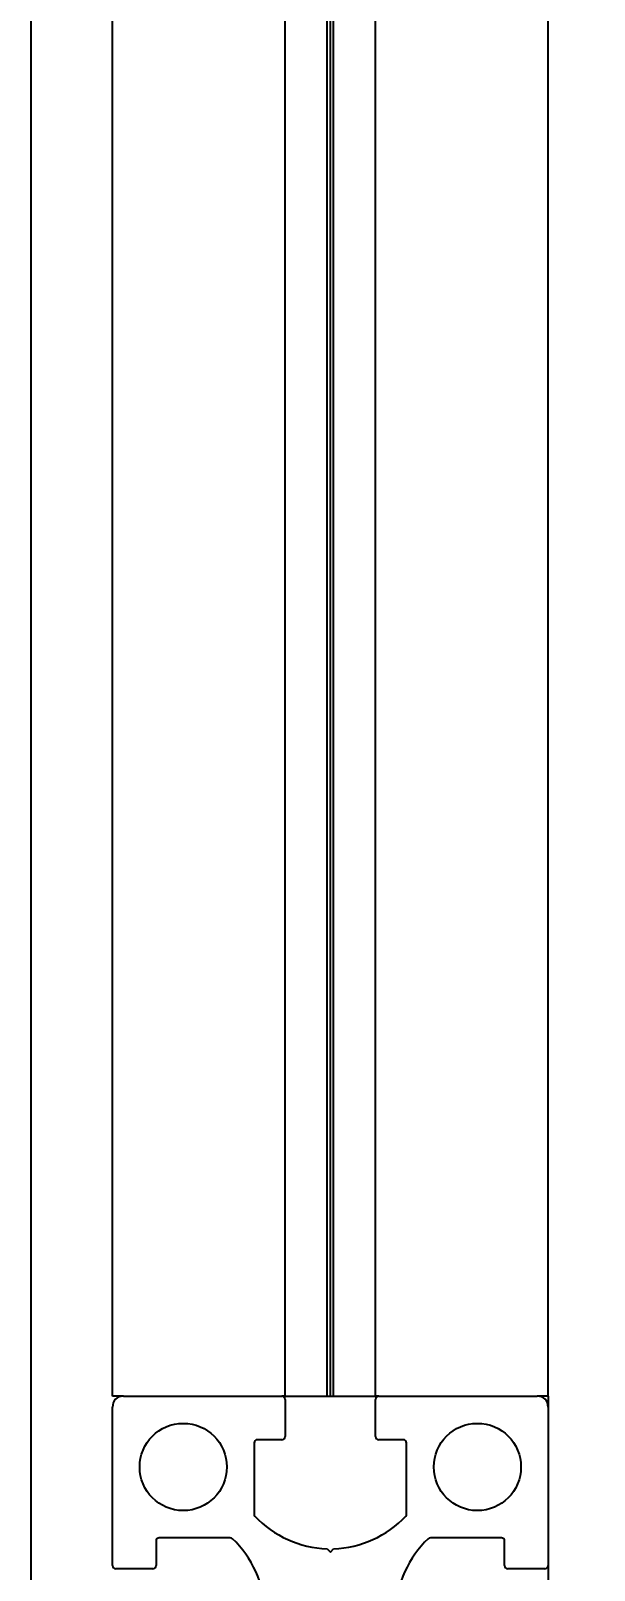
# Model space of a CAD drawing. Header units: millimetres. Extents: x 0 to 7722, y 0 to 5460.
# Drawn here: x 2142.9 to 2194.7, y 3857.5 to 3998.7 of the extents above; entities that cross this region are included whole.
import ezdxf

# ---------------------------------------------------------------- set-up
doc = ezdxf.new("R2010")
doc.units = ezdxf.units.MM
doc.header["$LTSCALE"] = 5
doc.layers.get('0').update_dxf_attribs({"linetype": 'CONTINUOUS'})
doc.layers.get('Defpoints').update_dxf_attribs({"linetype": 'CONTINUOUS'})
doc.styles.add('DIM', font='romans.shx', dxfattribs={"width": 0.85})
doc.dimstyles.new('KOCPSM$0', dxfattribs={"dimtxt": 3, "dimasz": 2.5, "dimexe": 0.8, "dimexo": 0.8, "dimgap": 0.8, "dimtad": 1, "dimdsep": 46, "dimtxsty": 'DIM', "dimblk": 'CLOSEDBLANK', "dimcen": 0, "dimclrd": 4, "dimclre": 4, "dimclrt": 7, "dimazin": 2, "dimtfac": 1, "dimtmove": 0, "dimatfit": 3, "dimldrblk": 'CLOSEDBLANK', "dimfxl": 1, "dimarcsym": 0})

# ---------------------------------------------------------------- blocks, each defined once
blk = doc.blocks.new('_ClosedBlank')
at = {"color": 0, "linetype": 'ByBlock', "lineweight": -2}
for p, q in [((-1, 0.1667), (0, 0)), ((-1, 0.1667), (-1, -0.1667)), ((0, 0), (-1, -0.1667))]:
    blk.add_line(p, q, dxfattribs=at)
blk = doc.blocks.new('*D11')
at = {"color": 4, "linetype": 'ByBlock', "lineweight": -2, "transparency": 16777216}
for p, q in [((2178.43, 4878.48), (2647.35, 4878.48)), ((2635.35, 3153.98), (2635.35, 4840.98)), ((2404.43, 3116.48), (2647.35, 3116.48))]:
    blk.add_line(p, q, dxfattribs=at)
at = {"layer": 'Defpoints', "color": 0, "transparency": 16777216}
for p in [(2166.43, 4878.48), (2635.35, 4878.48), (2392.43, 3116.48)]:
    blk.add_point(p, dxfattribs=at)
at = {"color": 4, "lineweight": -2, "transparency": 16777216, "xscale": 37.5, "yscale": 37.5, "zscale": 37.5}
for p, rotation in [((2635.35, 4878.48), 90), ((2635.35, 3116.48), 270)]:
    blk.add_blockref('_ClosedBlank', p, dxfattribs=dict(at, rotation=rotation))
at = {"color": 7, "transparency": 16777216, "insert": (2600.85, 3997.48), "char_height": 45, "attachment_point": 5, "rotation": 90, "style": 'DIM'}
blk.add_mtext('1762', dxfattribs=at)

msp = doc.modelspace()

# ---------------------------------------------------------------- linework, layer by layer
for p, q in [((2166.281, 3873.483), (2166.281, 4488.483)), ((2170.126, 3873.483), (2170.126, 4488.483)), ((2170.431, 3873.483), (2170.431, 4488.483)), ((2170.736, 3873.483), (2170.736, 4488.483)), ((2174.581, 3873.483), (2174.581, 4488.483)), ((2190.431, 3873.483), (2190.431, 4488.483)), ((2142.931, 4075.283), (2142.931, 3843.483)), ((2150.431, 3873.483), (2150.431, 4075.283)), ((2151.431, 3873.483), (2150.431, 3873.483)), ((2151.431, 3873.483), (2165.981, 3873.483)), ((2151.431, 3873.483), (2165.981, 3873.483)), ((2166.281, 3873.483), (2165.981, 3873.483)), ((2166.281, 3873.483), (2170.126, 3873.483)), ((2170.126, 3873.483), (2170.431, 3873.483)), ((2170.431, 3873.483), (2170.736, 3873.483)), ((2170.736, 3873.483), (2174.581, 3873.483)), ((2174.881, 3873.483), (2174.581, 3873.483)), ((2174.881, 3873.483), (2189.431, 3873.483)), ((2174.881, 3873.483), (2189.431, 3873.483)), ((2190.431, 3873.483), (2189.431, 3873.483)), ((2190.431, 3873.483), (2190.431, 3872.483)), ((2150.431, 3857.933), (2150.431, 3872.483)), ((2166.281, 3873.183), (2166.281, 3869.783)), ((2174.581, 3869.783), (2174.581, 3873.183)), ((2190.431, 3872.483), (2190.431, 3857.933)), ((2163.431, 3869.183), (2163.431, 3862.678)), ((2165.981, 3869.483), (2163.731, 3869.483)), ((2177.131, 3869.483), (2174.881, 3869.483)), ((2177.431, 3862.678), (2177.431, 3869.183)), ((2154.431, 3860.183), (2154.431, 3857.933)), ((2161.236, 3860.483), (2154.731, 3860.483)), ((2170.126, 3859.488), (2170.431, 3859.183)), ((2170.431, 3859.183), (2170.736, 3859.488)), ((2186.131, 3860.483), (2179.626, 3860.483)), ((2186.431, 3857.933), (2186.431, 3860.183)), ((2190.431, 3857.933), (2190.431, 3849.033)), ((2154.131, 3857.633), (2150.731, 3857.633)), ((2190.131, 3857.633), (2186.731, 3857.633))]:
    msp.add_line(p, q)
for centre in [(2156.931, 3866.983), (2183.931, 3866.983)]:
    msp.add_circle(centre, 4)
for centre, radius, start, end in [((2151.431, 3872.483), 1, 90, 180), ((2165.981, 3873.183), 0.3, 0, 90), ((2174.881, 3873.183), 0.3, 90, 180), ((2189.431, 3872.483), 1, 0, 90), ((2163.731, 3869.183), 0.3, 90, 180), ((2165.981, 3869.783), 0.3, 270, 0), ((2174.881, 3869.783), 0.3, 180, 270), ((2177.131, 3869.183), 0.3, 0, 90), ((2163.731, 3862.678), 0.3, 180, 223.25921), ((2170.431, 3868.983), 9.5, 223.25921, 268.16083), ((2170.431, 3868.983), 9.5, 271.83917, 316.74079), ((2177.131, 3862.678), 0.3, 316.74079, 0), ((2154.731, 3860.183), 0.3, 90, 180), ((2161.236, 3860.183), 0.3, 46.74079, 90), ((2154.931, 3853.483), 9.5, 1.83917, 46.74079), ((2185.931, 3853.483), 9.5, 133.25921, 178.16083), ((2179.626, 3860.183), 0.3, 90, 133.25921), ((2186.131, 3860.183), 0.3, 0, 90), ((2150.731, 3857.933), 0.3, 180, 270), ((2154.131, 3857.933), 0.3, 270, 0), ((2186.731, 3857.933), 0.3, 180, 270), ((2190.131, 3857.933), 0.3, 270, 0)]:
    msp.add_arc(centre, radius, start, end)

# ---------------------------------------------------------------- dimensions: what is measured, and where the dimension line sits
dim = msp.add_linear_dim(base=(2635.353, 4878.483), p1=(2392.431, 3116.483), p2=(2166.431, 4878.483), angle=90, dimstyle='KOCPSM$0', override={"dimscale": 15, "dimfxl": 0.8, "dimarcsym": 1})
dim.commit()
dim.dimension.update_dxf_attribs({"geometry": '*D11', "text_midpoint": (2600.853, 3997.483)})

doc.saveas('drawing.dxf')
